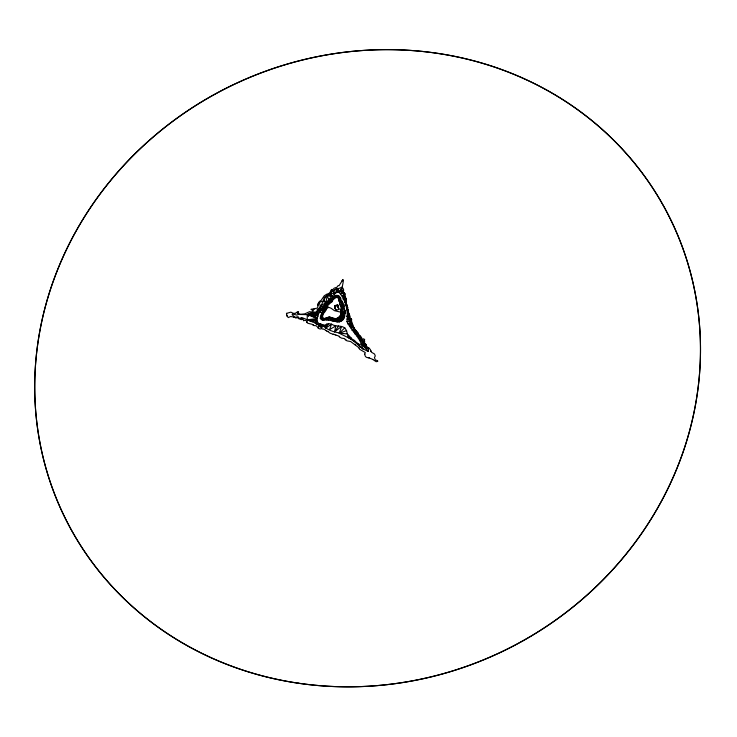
<?xml version="1.0" encoding="UTF-8"?>
<svg xmlns="http://www.w3.org/2000/svg" width="737" height="737" viewBox="0 0 737 737"><rect width="100%" height="100%" fill="white"/><g stroke="black" fill="none" stroke-linecap="round" stroke-linejoin="round"><path stroke-width="1.11" d="M340.724 298.08L340.715 299.719L342.465 301.534L343.055 303.948L344.041 304.906L344.197 308.803L345.303 310.903L344.667 316.311C341.498 327.458 330.112 317.518 322.732 320.475L320.328 318.495L320.411 316.974L324.216 305.901L330.443 299.231L335.243 295.473L337.067 295.38L338.707 295.767L340.724 298.08L338.827 298.817L335.243 295.473L335.565 297.665L332.691 300.097L331.963 301.709L327.541 305.459L324.216 305.901L327.09 307.642L329.439 307.541L331.208 308.333L334.478 310.682L345.358 313.234L341.111 313.336L340.899 315.049L343.82 318.651L339.785 316.219L341.01 321.268L338.725 317.325L340.899 315.049L344.234 317.186L340.918 314.22L344.501 315.5L341.111 313.336L340.503 310.774L341.295 307.605L339.702 304.399L339.637 301.848L338.615 300.724L339.619 297.085L335.565 297.665L333.981 296.394L334.285 298.402L332.424 297.914L332.691 300.097L331.438 298.568L331.963 301.709L329.715 300.042L330.535 302.511L328.076 301.396L329.375 303.46L327.32 303.119L328.665 304.538L325.911 304.593L327.541 305.459L327.91 306.997L323.11 314.017L322.391 317.573L324.741 318.559L329.144 316.892L335.842 318.817L338.725 317.325L339.628 322.115M310.001 320.844L312.193 321.719L316.799 320.015L310.001 320.844L307.274 319.812L316.799 320.015L317.085 321.277L314.487 322.659L316.201 323.829L320.678 323.893L322.751 324.925C328.048 331.788 339.057 333.17 347.367 333.944C353.493 340.42 359.739 348.214 368.371 351.429L368.389 349.034L361.471 344.142C358.09 335.713 350.821 329.844 346.98 321.664C348.223 311.419 346.086 299.637 338.845 292.294L336.883 292.276C328.785 297.822 323.635 306.27 318.384 314.1L316.799 320.015L314.487 322.659L303.994 318.384C302.234 316.763 297.297 319.895 298.126 316.652L295.04 317.352L292.11 314.699L292.552 314.054L296.882 315.067L298.301 314.45L307.237 314.644L317.343 318.522L307.274 319.812L307.237 314.644L309.78 313.317L316.256 312.046C321.387 307.421 322.99 299.895 327.468 294.653L329.568 294.063L332.737 290.875L342.198 287.135L343.663 290.019L343.175 291.576L340.881 293.667L344.695 293.575L344.815 295.205L344.695 293.575L343.175 291.576L344.879 293.962M347.735 307.393L346.593 307.329C350.149 311.078 343.746 299.913 346.049 298.301L342.41 296.117L344.695 293.575M345.985 301.396L346.049 298.301L343.11 298.982L345.8 301.018L346.233 303.755M286.739 316.044L286.767 315.215L288.185 317.583L290.857 316.44C291.806 317.14 296.385 316.809 293.501 317.279M343.359 291.963L343.387 290.765L340.881 293.667L344.096 292.727M311.567 309.78L312.985 309.945L310.94 309.337L317.14 308.158L317.859 307.311L318.025 303.874L319.388 301.47L321.129 300.374L324.243 295.777L327.025 294.045C329.623 294.975 332.47 287.688 331.079 290.369M359.84 335.584L359.868 336.551L359.831 335.556L358.698 335.105L357.353 336.468L359.969 336.109M347.256 310.037L348.297 309.577L348.463 312.442L347.44 313.529C352.249 320.144 348.315 311.797 347.256 310.037L347.191 305.367L344.704 301.765L345.8 301.018M361.48 337.343L361.618 339.471L365.957 344.409L365.911 346.795L361.71 339.656L361.471 337.325L360.264 337.085L358.375 338.265L359.776 336.367L359.38 335.307L357.316 332.82L354.202 332.599L356.708 331.862L357.85 332.857L355.197 334.34L358.412 334.543L357.85 332.857L358.32 334.358L357.353 336.468M323.018 329.07C323.313 329.586 318.983 328.02 322.751 324.925L324.906 325.293L326.528 324.216L325.514 328.306L331.521 324.151C335.528 327.016 340.697 325.072 344.769 327.836L346.556 330.609L348.214 337.445L358.772 344.446L362.945 349.283L361.471 344.142L358.772 344.446L354.727 340.863L339.25 333.262L341.563 326.436L334.653 331.834L335.722 325.957L329.596 329.577L331.521 324.151L328.591 323.644L326.482 324.197M308.232 314.017L317.343 318.522L311.161 313.216L317.73 316.173L316.256 312.046L318.384 314.1L317.223 311.475L320.116 312.424L320.236 311.069L321.839 309.457L319.932 307.347L322.926 306.445L320.337 306.159L319.222 302.548L323.092 300.936L325.92 302.714L327.108 296.081L332.12 296.2L330.766 293.086L332 289.659L334.69 293.704L337.951 288.628L336.312 288.462L333.879 290.553L334.69 293.704L330.766 293.086M328.591 323.644L325.514 328.306L324.906 325.293L321.525 327.55L319.075 326.021L318.9 325.266L320.678 323.893L318.043 328.223L320.162 329.034L321.452 328.674M358.32 334.358L358.412 333.621M351.208 320.263L346.98 321.664L351.567 321.737L352.655 324.648L351.558 322.852L351.531 319.213L349.117 318.154L347.118 319.093C352.544 322.327 353.751 317.887 347.118 319.093L350.619 318.375L351.623 319.407M318.006 309.153L320.116 312.424L320.273 311.06L321.839 309.457L319.775 308.204M364.769 354.138L365.257 352.526L359.638 349.292L358.578 347.459M286.776 315.243L286.564 313.345L286.444 313.98M338.725 317.325L337.905 322.309L337.371 318.117L336.302 321.912L335.842 318.817L334.902 321.295L334.497 318.771L333.041 321.028L332.129 317.647L331.696 320.669L330.609 317.26L330.581 320.134L329.144 316.892L328.674 319.922L327.569 317.601L326.915 320.042L326.076 317.785L324.768 319.904L324.741 318.559L322.732 320.475L323.377 318.421L320.328 318.495L322.391 317.573L320.411 316.974L322.419 316.062L321.083 315.132L323.11 314.017L321.664 312.58L323.985 312.801L322.272 310.894L326.012 310.111L323.322 309.319L326.362 308.72L323.939 307.725L327.09 307.642M364.76 341.434L364.308 341.94L364.631 339.407L363.332 338.808L362.871 340.199L364.078 344.207L365.948 344.391L366.731 346.537L370.223 349.292L371.402 352.185L374.534 354.018L375.29 355.971L374.424 357.583L375.345 359.997L377.602 360.642L377.759 361.388L376.165 361.71L372.858 359.527M318.089 327.541L316.072 325.708L313.778 325.524L312.027 324.271L307.965 323.303L306.767 322.336L307.007 321.378L306.352 320.733L304.888 320.254L303.543 320.788L303.119 319.047L301.147 319.591L302.032 319.379M306.785 322.355L306.896 321.783M349.227 318.384L349.771 316.956L349.227 318.384L350.711 318.568M361.609 337.868L359.61 340.043L362.06 339.075L360.264 337.085L359.61 340.043L364.078 344.207L364.668 343.424M346.022 299.535L343.11 298.982L345.377 296.56L342.41 296.117L344.63 294.828L345.331 297.812L346.233 298.688M336.883 292.276L337.951 288.628L338.845 292.294L343.378 290.747M347.624 307.163L345.487 304.971L346.049 303.377M364.751 354.11L364.926 354.902C364.889 356.459 366.823 357.942 367.717 357.537M370.923 351.475L371.089 351.024M341.6 281.442L342.76 279.867L339.029 285.726L338.163 285.523L336.993 287.181L334.165 288.167L332.774 289.752L331.936 289.365M342.769 279.885L343.331 279.857L343.249 281.727L342.217 287.163M318.605 302.677L317.767 305.735M364.29 341.922L364.078 344.207L361.471 344.142L368.371 351.429M324.087 297.739L325.588 296.366L327.108 296.081L329.034 299.848M368.472 357.675L372.821 359.398M297.803 312.276L297.324 313.068L297.785 312.248C300.539 311.346 295.509 311.898 295.592 313.4L293.169 313.28L290.894 312.147L286.573 313.363M308.204 315.252L308.794 314.33M322.438 309.282L322.097 309.807L322.465 309.245M343.663 290.019L338.845 292.294L342.198 287.135M334.653 331.834L338.596 325.966M348.914 336.404L348.214 337.445L351.392 338.163M338.707 295.767L337.196 297.637L337.067 295.38M338.845 292.294L342.825 288.158M352.286 330.287L354.617 329.006L356.791 331.714L352.286 330.287L355.05 329.586L356.8 332.046L352.286 330.287L354.414 328.177L353.714 327.385L350.849 327.624L352.912 325.911L354.506 328.361L350.849 327.624M344.769 327.836L339.25 333.262L346.556 330.609M312.967 309.918L313.317 311.382L311.023 312.027L309.715 311.613L304.768 313.851L300.539 314.33L297.306 313.05M320.337 306.159L325.92 302.714L324.013 300.199L324.087 297.739M341.148 312.092L345.303 310.903L340.503 310.774L344.197 308.803L341.12 309.172L344.004 306.638L341.295 307.605L344.041 304.906L340.651 306.03L343.055 303.948L339.702 304.399L342.779 302.815L339.637 301.848L341.323 300.807L338.615 300.724L340.715 299.719L338.827 298.817M321.286 319.646L323.377 318.421M334.994 305.763L337.896 305.173L334.515 305.781L337.749 305.394L338.762 309.494M349.485 326.113L352.562 324.464L353.005 326.095L349.485 326.113L352.765 325.118M321.839 309.457L319.084 310.452L316.855 310.028L318.255 309.079L321.839 309.457L318.237 310.12M319.075 326.021L322.751 324.925M313.787 309.245L314.883 308.914M334.948 307.347L334.552 305.956L335.04 305.938M335.989 305.44L336.404 305.155M334.616 306.325L337.804 305.505M338.67 309.144L337.933 305.339M335.16 307.624L335.713 310.341L338.946 309.439L337.896 305.173M338.071 306.767L337.97 305.662M311.438 314.395L313.243 313.888M334.976 307.67L335.317 308.195M338.301 307.624L338.255 306.712M335.538 309.697L335.51 308.72M302.05 318.126L301.341 317.96M338.449 308.398L338.486 307.578M338.615 308.904L338.633 308.352M335.676 310.277L336.597 310.093L335.86 310.222L334.699 305.735M358.79 335.298L360.347 337.27L360.992 337.095L361.563 338.504M336.551 309.927L335.86 310.12M320.153 306.859L322.926 306.445M328.011 331.604L330.176 333.271L335.814 335.049M333.06 334.395L333.925 334.285M339.637 301.848L342.465 301.534M349.375 317.665L347.016 316.155L349.531 315.961L349.891 317.186M325.164 311.005L322.272 310.894L324.741 312.156M298.024 317.509L295.638 318.025L295.049 317.371M325.68 330.25L323.69 329.043M352.562 324.464L348.085 323.939L351.66 321.922M339.315 336.763L341.443 338.108L344.4 338.569L346.943 340.844L350.646 341.535L359.103 347.873M345.156 339.757L345.8 339.858M368.343 357.887L367.874 357.602M355.501 344.667L354.515 344.465M345.487 304.971L347.302 305.606M312.893 324.731L313.418 324.888M347.016 316.155L349.771 316.956M324.216 305.901L327.91 306.997M327.468 294.653L332.12 296.2L329.568 294.063M353.29 340.383L354.727 340.863M347.44 313.529L349.504 314.441M369.375 348.251L368.629 347.947M368.666 357.546L369.265 357.813M356.072 330.388L356.754 331.558L355.142 329.78M320.236 311.069L319.093 310.489L320.116 312.424M349.264 317.435L347.016 316.247L349.117 318.154M308.223 314.644L309.153 315.141M340.918 314.22L344.667 316.311M326.869 331.088L325.717 330.388M312.405 312.635L317.73 316.173L314.745 312.064M301.166 319.618L300.558 318.734L299.351 319.075L298.19 318.246M309.78 313.317L317.343 318.522M361.471 344.142L368.389 349.034M328.029 331.622L326.86 331.07M313.658 312.626L317.73 316.173M342.954 319.72L339.785 316.219L341.71 320.512M335.805 335.031L339.223 336.183L339.324 336.791M347.551 308.37L348.297 309.577M330.443 299.231L331.963 301.709M364.078 344.207L361.71 339.656M336.026 305.606L335.943 305.284M354.267 340.172L354.433 340.761M352.037 323.644L348.085 323.939L351.558 322.852M354.617 329.006L354.414 328.177M358.772 344.446L359.352 345.985M335.132 308.25L335.317 308.766M337.712 305.219L337.786 305.717M334.718 306.187L335.713 310.341M308.379 314.284L308.499 314.791M307.965 314.109L308.508 316.477M349.393 314.22L349.531 315.961M332.995 318.181L333.041 321.028M317.085 321.277L316.201 323.829L318.9 325.266L318.826 323.709L317.085 321.277M298.448 683.227A337.537 313.658 -26.6 0 0 684.185 252.128A337.546 313.676 -26.6 0 0 120.168 169.335A337.546 313.676 -26.6 0 0 298.439 683.217A337.546 313.676 -26.6 0 0 684.185 252.1A337.537 313.658 -26.6 0 0 120.195 169.363A337.537 313.658 -26.6 0 0 298.448 683.227"/></g></svg>
